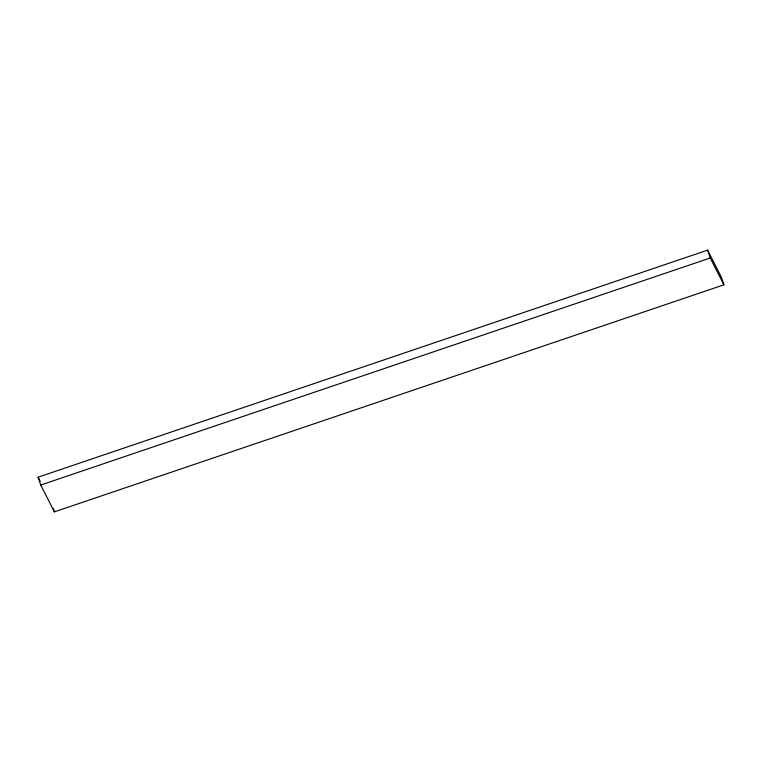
<?xml version="1.0" encoding="UTF-8"?>
<svg xmlns="http://www.w3.org/2000/svg" width="762" height="762" viewBox="0 0 762 762"><rect width="100%" height="100%" fill="white"/><g stroke="black" fill="none" stroke-linecap="round" stroke-linejoin="round"><path stroke-width="1.14" d="M38.1 477.183L707.603 250.136L721.271 276.958L723.9 284.817L54.397 511.864L40.729 485.042L38.1 477.183L40.205 481.308M40.729 485.042L710.232 257.994L723.9 284.817M707.603 250.136L710.232 257.994M53.264 508.502L54.397 511.864"/></g></svg>
